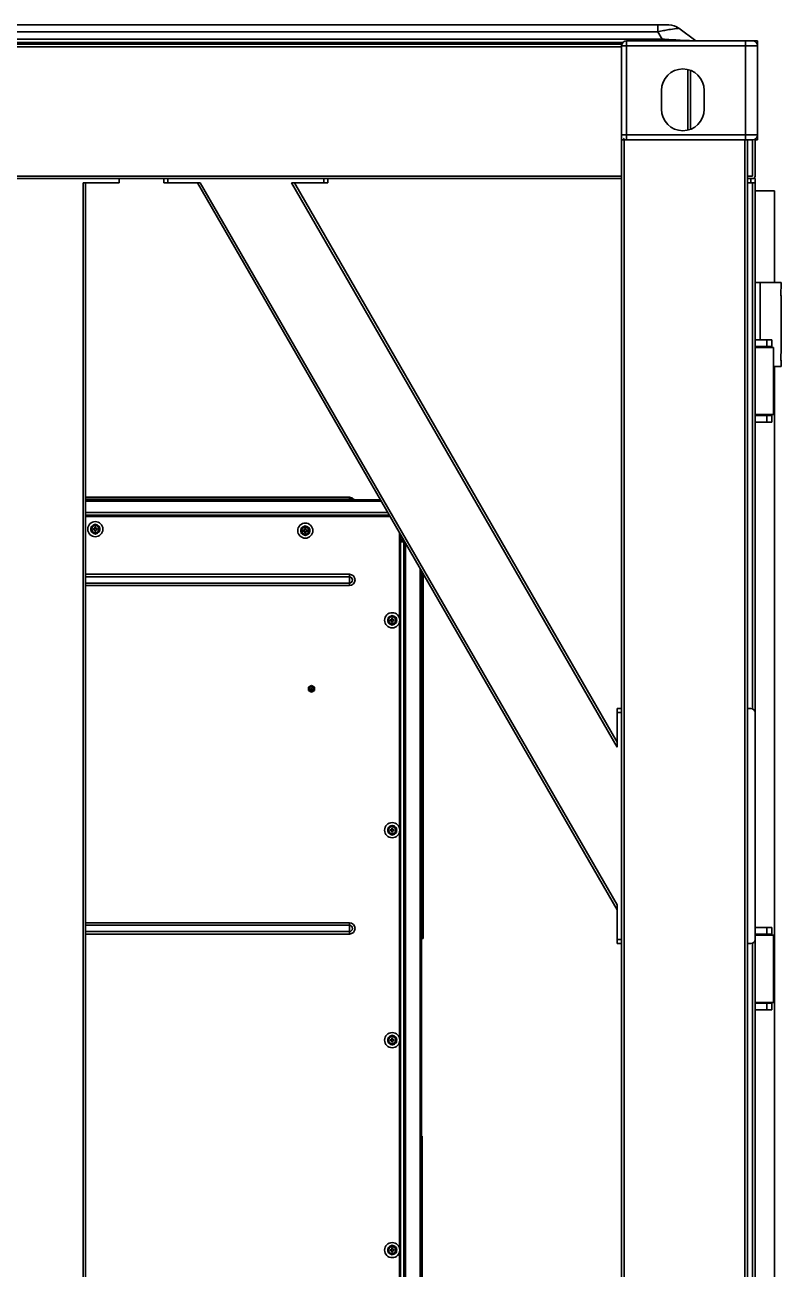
# Model space of a CAD drawing. Header units: millimetres. Extents: x 32496 to 166256, y 3504 to 23939.
# Drawn here: x 37885 to 38785, y 12098 to 13580 of the extents above; entities that cross this region are included whole.
import ezdxf

# ---------------------------------------------------------------- set-up
doc = ezdxf.new("R2010")
doc.units = ezdxf.units.MM
doc.layers.get('0').update_dxf_attribs({"lineweight": 35})

msp = doc.modelspace()

# ---------------------------------------------------------------- linework, layer by layer
at = {"color": 7, "linetype": 'Continuous'}
for p, q in [((38651.685, 13579.575), (36425.018, 13579.575)), ((38683.685, 13560.575), (38663.685, 13575.575)), ((36481.352, 13558.575), (38596.924, 13558.575)), ((38601.352, 13560.575), (38751.352, 13560.575)), ((38751.352, 13560.575), (38757.352, 13560.575)), ((38757.352, 13554.575), (38757.352, 13560.575)), ((38595.352, 13556.575), (36481.352, 13556.575)), ((38595.352, 13396.575), (38595.352, 13556.575)), ((38595.352, 13556.575), (38595.741, 13556.575)), ((38757.352, 13448.575), (38757.352, 13554.575)), ((38674.352, 13526.285), (38674.352, 13454.366)), ((38677.352, 13455.332), (38677.352, 13525.319)), ((38642.852, 13501.575), (38642.852, 13479.075)), ((38693.852, 13479.075), (38693.852, 13501.575)), ((38595.352, 13442.575), (38745.352, 13442.575)), ((38751.352, 13442.575), (38745.255, 13442.575)), ((38745.352, 10782.575), (38745.352, 13442.575)), ((38751.352, 13442.575), (38751.352, 13399.575)), ((38754.352, 13399.575), (38754.352, 13442.575)), ((38757.352, 13442.575), (38754.352, 13442.575)), ((38757.352, 13442.575), (38757.352, 13448.575)), ((37997.352, 13396.575), (37817.352, 13396.575)), ((37997.352, 13391.575), (37997.352, 13396.575)), ((38050.79, 13396.575), (37997.352, 13396.575)), ((38050.352, 13396.575), (38050.352, 13391.575)), ((38050.79, 13396.575), (38245.383, 13396.575)), ((38595.352, 13396.575), (38245.383, 13396.575)), ((38245.822, 13396.575), (38245.822, 13391.575)), ((38595.352, 12765.112), (38595.352, 13396.575)), ((38751.352, 13399.575), (38745.352, 13399.575)), ((38745.352, 13396.575), (38751.352, 13396.575)), ((38753.971, 13396.575), (38754.352, 13396.575)), ((38754.352, 12490.55), (38754.352, 13396.575)), ((37997.352, 13391.575), (37954.352, 13391.575)), ((37957.352, 13391.575), (37957.352, 10882.575)), ((38050.352, 13391.575), (38093.816, 13391.575)), ((38590.352, 12525.55), (38090.352, 13391.575)), ((38202.358, 13391.575), (38245.822, 13391.575)), ((38590.352, 12725.55), (38205.822, 13391.575)), ((38745.352, 13391.575), (38754.352, 13391.575)), ((38754.352, 13381.772), (38777.352, 13381.772)), ((38777.352, 13272.912), (38777.352, 13381.772)), ((38777.352, 13378.772), (38777.352, 13324.772)), ((38754.352, 13272.912), (38785.352, 13272.912)), ((38785.352, 13266.297), (38785.332, 13266.2)), ((38785.332, 13266.2), (38785.352, 13266.297)), ((38785.352, 13266.297), (38785.332, 13266.2)), ((38785.352, 13266.297), (38785.352, 13272.912)), ((38785.332, 13256.393), (38785.352, 13256.297)), ((38785.332, 13256.393), (38785.352, 13256.297)), ((38785.352, 13256.297), (38785.332, 13256.393)), ((38785.352, 13189.527), (38785.352, 13256.297)), ((38754.352, 13204.575), (38774.352, 13204.575)), ((38768.352, 13204.575), (38768.352, 13196.575)), ((38774.352, 13196.575), (38774.352, 13204.575)), ((38754.352, 13196.575), (38774.352, 13196.575)), ((38754.352, 13195.575), (38776.352, 13195.575)), ((38776.352, 13195.575), (38776.352, 13115.575)), ((38785.352, 13189.527), (38785.332, 13189.43)), ((38785.332, 13189.43), (38785.352, 13189.527)), ((38785.352, 13189.527), (38785.332, 13189.43)), ((38776.352, 13172.912), (38785.352, 13172.912)), ((38777.352, 12081.772), (38777.352, 13172.912)), ((38785.332, 13179.623), (38785.352, 13179.527)), ((38785.332, 13179.623), (38785.352, 13179.527)), ((38785.352, 13179.527), (38785.332, 13179.623)), ((38785.352, 13172.912), (38785.352, 13179.527)), ((38776.352, 13115.575), (38754.352, 13115.575)), ((38754.352, 13114.575), (38774.352, 13114.575)), ((38768.352, 13114.575), (38768.352, 13106.575)), ((38774.352, 13106.575), (38774.352, 13114.575)), ((38774.352, 13106.575), (38754.352, 13106.575)), ((38271.352, 13017.075), (37957.352, 13017.075)), ((37957.352, 13014.075), (38308.301, 13014.075)), ((38316.962, 12999.075), (37957.352, 12999.075)), ((37957.352, 12995.575), (38318.982, 12995.575)), ((37963.826, 12981.918), (37968.8, 12984.849)), ((37963.877, 12976.144), (37963.826, 12981.918)), ((37966.347, 12979.553), (37967.847, 12979.567)), ((37966.356, 12978.553), (37966.347, 12979.553)), ((37968.329, 12981.571), (37969.329, 12981.58)), ((37968.343, 12980.071), (37968.329, 12981.571)), ((37968.8, 12984.849), (37973.826, 12982.007)), ((37969.329, 12981.58), (37969.343, 12980.08)), ((37969.847, 12979.584), (37971.347, 12979.598)), ((37971.347, 12979.598), (37971.356, 12978.598)), ((37973.877, 12976.233), (37973.826, 12982.007)), ((38213.826, 12980.168), (38218.8, 12983.099)), ((38213.877, 12974.394), (38213.826, 12980.168)), ((38218.329, 12979.821), (38219.329, 12979.83)), ((38218.343, 12978.321), (38218.329, 12979.821)), ((38218.8, 12983.099), (38223.826, 12980.257)), ((38219.329, 12979.83), (38219.343, 12978.33)), ((38223.877, 12974.483), (38223.826, 12980.257)), ((37968.903, 12973.302), (37963.877, 12976.144)), ((37967.856, 12978.567), (37966.356, 12978.553)), ((37968.374, 12976.571), (37968.36, 12978.071)), ((37969.374, 12976.58), (37968.374, 12976.571)), ((37973.877, 12976.233), (37968.903, 12973.302)), ((37969.36, 12978.08), (37969.374, 12976.58)), ((37971.356, 12978.598), (37969.856, 12978.584)), ((38218.903, 12971.552), (38213.877, 12974.394)), ((38216.347, 12977.803), (38217.847, 12977.817)), ((38216.356, 12976.803), (38216.347, 12977.803)), ((38217.856, 12976.817), (38216.356, 12976.803)), ((38218.374, 12974.821), (38218.36, 12976.321)), ((38219.374, 12974.83), (38218.374, 12974.821)), ((38223.877, 12974.483), (38218.903, 12971.552)), ((38219.36, 12976.33), (38219.374, 12974.83)), ((38219.847, 12977.834), (38221.347, 12977.848)), ((38221.356, 12976.848), (38219.856, 12976.834)), ((38221.347, 12977.848), (38221.356, 12976.848)), ((38332.352, 12972.419), (38332.352, 11982.075)), ((38335.437, 12967.075), (38332.352, 12967.075)), ((38336.303, 12965.575), (38332.352, 12965.575)), ((38332.352, 12964.075), (38337.169, 12964.075)), ((38336.352, 11308.66), (38336.352, 12963.575)), ((38337.457, 12963.575), (38336.352, 12963.575)), ((38357.352, 12929.118), (38357.352, 11345.033)), ((38359.352, 12491.575), (38359.352, 12925.654)), ((38317.326, 12873.418), (38322.3, 12876.349)), ((38322.3, 12876.349), (38327.326, 12873.507)), ((38317.377, 12867.644), (38317.326, 12873.418)), ((38322.403, 12864.802), (38317.377, 12867.644)), ((38319.847, 12871.053), (38321.347, 12871.067)), ((38319.856, 12870.053), (38319.847, 12871.053)), ((38321.356, 12870.067), (38319.856, 12870.053)), ((38321.829, 12873.071), (38322.829, 12873.08)), ((38321.843, 12871.571), (38321.829, 12873.071)), ((38321.874, 12868.071), (38321.86, 12869.571)), ((38322.874, 12868.08), (38321.874, 12868.071)), ((38327.377, 12867.733), (38322.403, 12864.802)), ((38322.829, 12873.08), (38322.843, 12871.58)), ((38322.86, 12869.58), (38322.874, 12868.08)), ((38323.347, 12871.084), (38324.847, 12871.098)), ((38324.856, 12870.098), (38323.356, 12870.084)), ((38324.847, 12871.098), (38324.856, 12870.098)), ((38327.377, 12867.733), (38327.326, 12873.507)), ((38222.852, 12790.846), (38226.352, 12792.867)), ((38222.852, 12790.846), (38222.852, 12786.805)), ((38223.731, 12789.337), (38223.731, 12789.475)), ((38223.731, 12789.475), (38224.706, 12789.475)), ((38224.489, 12789.337), (38223.731, 12789.337)), ((38223.758, 12788.646), (38223.731, 12788.535)), ((38223.731, 12788.48), (38223.731, 12788.535)), ((38223.731, 12788.48), (38223.758, 12788.369)), ((38223.812, 12788.729), (38223.758, 12788.646)), ((38223.758, 12788.369), (38223.866, 12788.258)), ((38224.489, 12789.337), (38223.812, 12788.729)), ((38223.866, 12788.258), (38223.974, 12788.203)), ((38223.893, 12788.535), (38223.947, 12788.646)), ((38223.893, 12788.535), (38223.893, 12788.48)), ((38223.947, 12788.397), (38223.893, 12788.48)), ((38223.947, 12788.646), (38224.706, 12789.337)), ((38224.029, 12788.341), (38223.947, 12788.397)), ((38223.974, 12788.203), (38224.137, 12788.175)), ((38224.164, 12788.314), (38224.029, 12788.341)), ((38224.245, 12788.175), (38224.137, 12788.175)), ((38224.164, 12788.314), (38224.272, 12788.314)), ((38224.245, 12788.175), (38224.435, 12788.203)), ((38224.408, 12788.341), (38224.272, 12788.314)), ((38224.489, 12788.397), (38224.408, 12788.341)), ((38224.435, 12788.203), (38224.543, 12788.258)), ((38224.543, 12788.48), (38224.489, 12788.397)), ((38224.543, 12788.48), (38224.679, 12788.48)), ((38224.543, 12788.258), (38224.652, 12788.369)), ((38224.652, 12788.369), (38224.679, 12788.48)), ((38224.706, 12789.475), (38224.706, 12789.337)), ((38224.922, 12788.175), (38224.922, 12789.475)), ((38224.922, 12789.475), (38225.085, 12789.475)), ((38225.085, 12788.175), (38224.922, 12788.175)), ((38225.085, 12789.475), (38225.085, 12788.397)), ((38225.247, 12788.59), (38225.085, 12788.397)), ((38225.085, 12788.175), (38225.247, 12788.369)), ((38225.247, 12788.59), (38225.247, 12788.369)), ((38225.491, 12789.005), (38225.464, 12788.978)), ((38225.464, 12788.978), (38225.627, 12788.812)), ((38225.627, 12788.812), (38225.464, 12788.646)), ((38225.464, 12788.646), (38225.491, 12788.618)), ((38225.627, 12788.867), (38225.491, 12789.005)), ((38225.491, 12788.618), (38225.627, 12788.756)), ((38225.627, 12788.867), (38225.627, 12789.061)), ((38225.627, 12789.061), (38225.681, 12789.061)), ((38225.627, 12788.563), (38225.627, 12788.756)), ((38225.681, 12788.563), (38225.627, 12788.563)), ((38225.681, 12789.061), (38225.681, 12788.867)), ((38225.816, 12789.005), (38225.681, 12788.867)), ((38225.681, 12788.812), (38225.843, 12788.978)), ((38225.843, 12788.646), (38225.681, 12788.812)), ((38225.681, 12788.756), (38225.681, 12788.563)), ((38225.681, 12788.756), (38225.816, 12788.618)), ((38225.843, 12788.978), (38225.816, 12789.005)), ((38225.816, 12788.618), (38225.843, 12788.646)), ((38226.114, 12789.254), (38226.06, 12789.116)), ((38226.06, 12788.978), (38226.06, 12789.116)), ((38226.06, 12788.978), (38226.114, 12788.839)), ((38226.195, 12789.365), (38226.114, 12789.254)), ((38226.114, 12788.839), (38226.195, 12788.756)), ((38226.114, 12788.48), (38226.249, 12788.48)), ((38226.114, 12788.48), (38226.141, 12788.397)), ((38226.141, 12788.397), (38226.222, 12788.286)), ((38226.331, 12789.448), (38226.195, 12789.365)), ((38226.195, 12789.088), (38226.222, 12789.171)), ((38226.195, 12789.088), (38226.195, 12789.005)), ((38226.222, 12788.922), (38226.195, 12789.005)), ((38226.195, 12788.756), (38226.331, 12788.673)), ((38226.222, 12789.171), (38226.277, 12789.254)), ((38226.277, 12788.867), (38226.222, 12788.922)), ((38226.222, 12788.286), (38226.358, 12788.203)), ((38226.304, 12788.397), (38226.249, 12788.48)), ((38226.277, 12789.254), (38226.358, 12789.31)), ((38226.358, 12788.812), (38226.277, 12788.867)), ((38226.385, 12788.341), (38226.304, 12788.397)), ((38226.466, 12789.475), (38226.331, 12789.448)), ((38226.331, 12788.673), (38226.466, 12788.646)), ((38226.352, 12792.867), (38229.852, 12790.846)), ((38226.358, 12789.31), (38226.439, 12789.337)), ((38226.439, 12788.784), (38226.358, 12788.812)), ((38226.358, 12788.203), (38226.493, 12788.175)), ((38226.466, 12788.314), (38226.385, 12788.341)), ((38226.629, 12789.337), (38226.439, 12789.337)), ((38226.439, 12788.784), (38226.629, 12788.784)), ((38226.466, 12789.475), (38226.602, 12789.475)), ((38226.602, 12788.646), (38226.466, 12788.646)), ((38226.466, 12788.314), (38226.629, 12788.314)), ((38226.602, 12788.175), (38226.493, 12788.175)), ((38226.737, 12789.448), (38226.602, 12789.475)), ((38226.602, 12788.646), (38226.737, 12788.673)), ((38226.602, 12788.175), (38226.737, 12788.203)), ((38226.629, 12789.337), (38226.71, 12789.31)), ((38226.71, 12788.812), (38226.629, 12788.784)), ((38226.71, 12788.341), (38226.629, 12788.314)), ((38226.71, 12789.31), (38226.791, 12789.254)), ((38226.791, 12788.867), (38226.71, 12788.812)), ((38226.791, 12788.397), (38226.71, 12788.341)), ((38226.872, 12789.365), (38226.737, 12789.448)), ((38226.737, 12788.673), (38226.899, 12788.784)), ((38226.737, 12788.203), (38226.872, 12788.286)), ((38226.791, 12789.254), (38226.845, 12789.171)), ((38226.845, 12788.922), (38226.791, 12788.867)), ((38226.845, 12788.48), (38226.791, 12788.397)), ((38226.845, 12789.171), (38226.872, 12789.088)), ((38226.872, 12789.005), (38226.845, 12788.922)), ((38226.872, 12788.563), (38226.845, 12788.48)), ((38226.954, 12789.254), (38226.872, 12789.365)), ((38226.872, 12789.005), (38226.872, 12789.088)), ((38226.899, 12788.729), (38226.872, 12788.563)), ((38226.872, 12788.286), (38226.954, 12788.397)), ((38226.899, 12788.729), (38226.899, 12788.784)), ((38227.008, 12789.116), (38226.954, 12789.254)), ((38226.954, 12788.397), (38227.008, 12788.535)), ((38227.035, 12788.922), (38227.008, 12789.116)), ((38227.008, 12788.535), (38227.035, 12788.729)), ((38227.035, 12788.922), (38227.035, 12788.729)), ((38227.252, 12788.175), (38227.252, 12789.475)), ((38227.252, 12789.475), (38227.414, 12789.475)), ((38227.495, 12788.175), (38227.252, 12788.175)), ((38227.793, 12789.475), (38227.414, 12788.452)), ((38227.414, 12789.475), (38227.414, 12788.452)), ((38227.495, 12788.175), (38227.902, 12789.337)), ((38227.793, 12789.475), (38228.01, 12789.475)), ((38227.902, 12789.337), (38228.308, 12788.175)), ((38228.389, 12788.452), (38228.01, 12789.475)), ((38228.552, 12788.175), (38228.308, 12788.175)), ((38228.389, 12788.452), (38228.389, 12789.475)), ((38228.389, 12789.475), (38228.552, 12789.475)), ((38228.552, 12789.475), (38228.552, 12788.175)), ((38229.852, 12786.805), (38229.852, 12790.846)), ((38226.352, 12784.784), (38222.852, 12786.805)), ((38229.852, 12786.805), (38226.352, 12784.784)), ((38595.352, 12765.55), (38590.352, 12765.55)), ((38590.352, 12719.55), (38590.352, 12765.55)), ((38595.352, 12765.112), (38595.352, 12485.989)), ((38749.352, 12765.55), (38745.352, 12765.55)), ((38317.326, 12623.418), (38322.3, 12626.349)), ((38322.3, 12626.349), (38327.326, 12623.507)), ((38317.377, 12617.644), (38317.326, 12623.418)), ((38322.403, 12614.802), (38317.377, 12617.644)), ((38319.847, 12621.053), (38321.347, 12621.067)), ((38319.856, 12620.053), (38319.847, 12621.053)), ((38321.356, 12620.067), (38319.856, 12620.053)), ((38321.829, 12623.071), (38322.829, 12623.08)), ((38321.843, 12621.571), (38321.829, 12623.071)), ((38321.874, 12618.071), (38321.86, 12619.571)), ((38322.874, 12618.08), (38321.874, 12618.071)), ((38327.377, 12617.733), (38322.403, 12614.802)), ((38322.829, 12623.08), (38322.843, 12621.58)), ((38322.86, 12619.58), (38322.874, 12618.08)), ((38323.347, 12621.084), (38324.847, 12621.098)), ((38324.856, 12620.098), (38323.356, 12620.084)), ((38324.847, 12621.098), (38324.856, 12620.098)), ((38327.377, 12617.733), (38327.326, 12623.507)), ((38590.352, 12485.55), (38590.352, 12531.55)), ((38359.352, 12491.575), (38357.352, 12491.575)), ((38754.352, 12504.575), (38774.352, 12504.575)), ((38754.352, 12496.575), (38774.352, 12496.575)), ((38754.352, 12495.575), (38776.352, 12495.575)), ((38754.352, 12490.55), (38754.352, 10877.575)), ((38768.352, 12504.575), (38768.352, 12496.575)), ((38774.352, 12496.575), (38774.352, 12504.575)), ((38776.352, 12495.575), (38776.352, 12415.575)), ((38595.352, 12485.55), (38590.352, 12485.55)), ((38595.352, 11788.162), (38595.352, 12485.989)), ((38745.352, 12485.55), (38749.352, 12485.55)), ((38776.352, 12415.575), (38754.352, 12415.575)), ((38754.352, 12414.575), (38774.352, 12414.575)), ((38774.352, 12406.575), (38754.352, 12406.575)), ((38768.352, 12414.575), (38768.352, 12406.575)), ((38774.352, 12406.575), (38774.352, 12414.575)), ((38317.326, 12373.418), (38322.3, 12376.349)), ((38317.377, 12367.644), (38317.326, 12373.418)), ((38321.829, 12373.071), (38322.829, 12373.08)), ((38321.843, 12371.571), (38321.829, 12373.071)), ((38322.3, 12376.349), (38327.326, 12373.507)), ((38322.829, 12373.08), (38322.843, 12371.58)), ((38327.377, 12367.733), (38327.326, 12373.507)), ((38322.403, 12364.802), (38317.377, 12367.644)), ((38319.847, 12371.053), (38321.347, 12371.067)), ((38319.856, 12370.053), (38319.847, 12371.053)), ((38321.356, 12370.067), (38319.856, 12370.053)), ((38321.874, 12368.071), (38321.86, 12369.571)), ((38322.874, 12368.08), (38321.874, 12368.071)), ((38327.377, 12367.733), (38322.403, 12364.802)), ((38322.86, 12369.58), (38322.874, 12368.08)), ((38323.347, 12371.084), (38324.847, 12371.098)), ((38324.856, 12370.098), (38323.356, 12370.084)), ((38324.847, 12371.098), (38324.856, 12370.098)), ((38357.352, 12256.275), (38357.852, 12256.275)), ((38357.852, 11961.425), (38357.852, 12256.275)), ((38317.326, 12123.418), (38322.3, 12126.349)), ((38317.377, 12117.644), (38317.326, 12123.418)), ((38319.847, 12121.053), (38321.347, 12121.067)), ((38319.856, 12120.053), (38319.847, 12121.053)), ((38321.829, 12123.071), (38322.829, 12123.08)), ((38321.843, 12121.571), (38321.829, 12123.071)), ((38322.3, 12126.349), (38327.326, 12123.507)), ((38322.829, 12123.08), (38322.843, 12121.58)), ((38323.347, 12121.084), (38324.847, 12121.098)), ((38324.847, 12121.098), (38324.856, 12120.098)), ((38327.377, 12117.733), (38327.326, 12123.507)), ((38322.403, 12114.802), (38317.377, 12117.644)), ((38321.356, 12120.067), (38319.856, 12120.053)), ((38321.874, 12118.071), (38321.86, 12119.571)), ((38322.874, 12118.08), (38321.874, 12118.071)), ((38327.377, 12117.733), (38322.403, 12114.802)), ((38322.86, 12119.58), (38322.874, 12118.08)), ((38324.856, 12120.098), (38323.356, 12120.084))]:
    msp.add_line(p, q, dxfattribs=at)
at = {"color": 9, "linetype": 'Continuous'}
for p, q in [((38638.536, 13571.2), (38638.536, 13579.575)), ((36432.944, 13562.763), (38643.759, 13562.763)), ((36438.167, 13571.2), (38638.536, 13571.2)), ((38601.352, 13442.575), (38601.352, 13560.575)), ((38638.536, 13571.2), (38643.759, 13562.763)), ((38643.759, 13560.575), (38643.759, 13562.763)), ((38680.208, 13560.695), (38683.685, 13560.575)), ((38742.852, 13442.575), (38742.852, 13560.575)), ((38595.352, 13553.575), (36481.352, 13553.575)), ((38595.352, 13554.575), (38757.352, 13554.575)), ((38757.352, 13448.575), (38595.352, 13448.575)), ((38598.352, 10782.575), (38598.352, 13442.575)), ((38742.352, 10782.575), (38742.352, 13442.575)), ((38595.352, 13399.575), (36481.352, 13399.575)), ((38055.352, 13396.575), (38055.352, 13391.575)), ((38240.822, 13396.575), (38240.822, 13391.575)), ((38749.352, 13396.575), (38749.352, 13391.575)), ((37954.352, 13391.575), (37954.352, 10882.575)), ((38590.352, 12531.55), (38093.816, 13391.575)), ((38590.352, 12719.55), (38202.358, 13391.575)), ((38751.352, 12765.112), (38751.352, 13391.575)), ((38760.352, 13272.912), (38760.352, 13204.575)), ((38760.352, 13196.575), (38760.352, 13195.575)), ((38276.196, 13014.909), (37957.352, 13014.909)), ((38309.283, 13012.375), (37957.352, 13012.375)), ((38271.352, 13014.075), (38271.352, 13017.075)), ((38319.791, 12994.175), (37957.352, 12994.175)), ((38330.952, 12873.222), (38330.952, 12974.844)), ((38338.052, 12962.547), (38338.052, 11311.604)), ((37957.352, 12925.284), (38271.352, 12925.284)), ((37957.352, 12922.302), (38271.352, 12922.302)), ((38271.352, 12911.867), (38271.352, 12925.284)), ((38355.652, 11342.089), (38355.652, 12932.062)), ((38271.352, 12914.849), (37957.352, 12914.849)), ((38271.352, 12911.867), (37957.352, 12911.867)), ((38330.952, 12623.222), (38330.952, 12867.958)), ((38595.352, 12760.55), (38590.352, 12760.55)), ((38330.952, 12373.222), (38330.952, 12617.958)), ((37957.352, 12510.284), (38271.352, 12510.284)), ((37957.352, 12507.302), (38271.352, 12507.302)), ((38271.352, 12496.867), (38271.352, 12510.284)), ((38271.352, 12499.849), (37957.352, 12499.849)), ((38271.352, 12496.867), (37957.352, 12496.867)), ((38357.352, 12494.575), (38359.352, 12494.575)), ((38595.352, 12490.55), (38590.352, 12490.55)), ((38751.352, 12485.989), (38751.352, 10882.575)), ((38330.952, 12123.222), (38330.952, 12367.958)), ((38357.852, 12226.275), (38357.352, 12226.275)), ((38330.952, 11982.075), (38330.952, 12117.958))]:
    msp.add_line(p, q, dxfattribs=at)
msp.add_lwpolyline([(38680.191, 13560.696), (38680.826, 13560.673), (38681.692, 13560.643), (38682.406, 13560.618), (38682.964, 13560.6), (38683.365, 13560.586), (38683.685, 13560.575)], dxfattribs=at)
at = {"color": 7, "linetype": 'Continuous'}
for centre, radius in [((37968.852, 12979.075), 9), ((37968.852, 12979.075), 4.25), ((38218.852, 12977.325), 9), ((38218.852, 12977.325), 4.25), ((38322.352, 12870.575), 9), ((38322.352, 12870.575), 4.25), ((38226.352, 12788.825), 2.5), ((38322.352, 12620.575), 9), ((38322.352, 12620.575), 4.25), ((38322.352, 12370.575), 9), ((38322.352, 12370.575), 4.25), ((38322.352, 12120.575), 9), ((38322.352, 12120.575), 4.25)]:
    msp.add_circle(centre, radius, dxfattribs=at)
for centre, radius, start, end in [((38651.685, 13559.575), 20, 53.130101, 89.999999), ((38601.352, 13554.575), 6, 90, 165), ((38751.352, 13554.575), 6, 0, 90), ((38668.352, 13501.575), 25.5, 0, 180), ((38668.352, 13479.075), 25.5, 180, 0), ((38601.352, 13448.575), 6, 225, 255), ((38751.352, 13448.575), 6, 270, 0), ((38751.352, 13399.575), 3, 270, 0), ((38271.352, 13010.575), 6.5, 41.810315, 90), ((38278.06, 13016.575), 2.5, 221.810315, 270), ((37968.852, 12979.075), 5.35, 159.669145, 201.348532), ((37968.852, 12979.075), 5.474, 144.516391, 156.501285), ((37968.852, 12979.075), 5.35, 99.669145, 141.348532), ((37967.843, 12980.067), 0.5, 270.508838, 0.508838), ((37968.852, 12979.075), 5.474, 84.516391, 96.501285), ((37969.843, 12980.084), 0.5, 180.508838, 270.508838), ((37968.852, 12979.075), 5.35, 39.669145, 81.348532), ((37968.852, 12979.075), 5.474, 24.516391, 36.501285), ((37968.852, 12979.075), 5.35, 339.669145, 21.348532), ((38218.852, 12977.325), 5.474, 144.516391, 156.501285), ((38218.852, 12977.325), 5.35, 99.669145, 141.348532), ((38218.852, 12977.325), 5.474, 84.516391, 96.501285), ((38218.852, 12977.325), 5.35, 39.669145, 81.348532), ((38218.852, 12977.325), 5.474, 24.516391, 36.501285), ((37968.852, 12979.075), 5.474, 204.516391, 216.501285), ((37968.852, 12979.075), 5.35, 219.669145, 261.348532), ((37967.86, 12978.067), 0.5, 0.508838, 90.508838), ((37968.852, 12979.075), 5.474, 264.516391, 276.501285), ((37969.86, 12978.084), 0.5, 90.508838, 180.508838), ((37968.852, 12979.075), 5.35, 279.669145, 321.348532), ((37968.852, 12979.075), 5.474, 324.516391, 336.501285), ((38218.852, 12977.325), 5.35, 159.669145, 201.348532), ((38218.852, 12977.325), 5.474, 204.516391, 216.501285), ((38218.852, 12977.325), 5.35, 219.669145, 261.348532), ((38217.843, 12978.317), 0.5, 270.508838, 0.508838), ((38217.86, 12976.317), 0.5, 0.508838, 90.508838), ((38218.852, 12977.325), 5.474, 264.516391, 276.501285), ((38219.843, 12978.334), 0.5, 180.508838, 270.508838), ((38219.86, 12976.334), 0.5, 90.508838, 180.508838), ((38218.852, 12977.325), 5.35, 279.669145, 321.348532), ((38218.852, 12977.325), 5.474, 324.516391, 336.501285), ((38218.852, 12977.325), 5.35, 339.669145, 21.348532), ((38322.352, 12870.575), 5.35, 99.669145, 141.348532), ((38322.352, 12870.575), 5.474, 84.516391, 96.501285), ((38322.352, 12870.575), 5.35, 39.669145, 81.348532), ((38322.352, 12870.575), 5.35, 159.669145, 201.348532), ((38322.352, 12870.575), 5.474, 144.516391, 156.501285), ((38322.352, 12870.575), 5.474, 204.516391, 216.501285), ((38322.352, 12870.575), 5.35, 219.669145, 261.348532), ((38321.343, 12871.567), 0.5, 270.508838, 0.508838), ((38321.36, 12869.567), 0.5, 0.508838, 90.508838), ((38322.352, 12870.575), 5.474, 264.516391, 276.501285), ((38323.343, 12871.584), 0.5, 180.508838, 270.508838), ((38323.36, 12869.584), 0.5, 90.508838, 180.508838), ((38322.352, 12870.575), 5.35, 279.669145, 321.348532), ((38322.352, 12870.575), 5.474, 24.516391, 36.501285), ((38322.352, 12870.575), 5.474, 324.516391, 336.501285), ((38322.352, 12870.575), 5.35, 339.669145, 21.348532), ((38749.352, 12760.55), 5, 0, 90), ((38322.352, 12620.575), 5.35, 99.669145, 141.348532), ((38322.352, 12620.575), 5.474, 84.516391, 96.501285), ((38322.352, 12620.575), 5.35, 39.669145, 81.348532), ((38322.352, 12620.575), 5.35, 159.669145, 201.348532), ((38322.352, 12620.575), 5.474, 144.516391, 156.501285), ((38322.352, 12620.575), 5.474, 204.516391, 216.501285), ((38322.352, 12620.575), 5.35, 219.669145, 261.348532), ((38321.343, 12621.567), 0.5, 270.508838, 0.508838), ((38321.36, 12619.567), 0.5, 0.508838, 90.508838), ((38322.352, 12620.575), 5.474, 264.516391, 276.501285), ((38323.343, 12621.584), 0.5, 180.508838, 270.508838), ((38323.36, 12619.584), 0.5, 90.508838, 180.508838), ((38322.352, 12620.575), 5.35, 279.669145, 321.348532), ((38322.352, 12620.575), 5.474, 24.516391, 36.501285), ((38322.352, 12620.575), 5.474, 324.516391, 336.501285), ((38322.352, 12620.575), 5.35, 339.669145, 21.348532), ((38749.352, 12490.55), 5, 270, 0), ((38322.352, 12370.575), 5.35, 159.669145, 201.348532), ((38322.352, 12370.575), 5.474, 144.516391, 156.501285), ((38322.352, 12370.575), 5.35, 99.669145, 141.348532), ((38322.352, 12370.575), 5.474, 84.516391, 96.501285), ((38322.352, 12370.575), 5.35, 39.669145, 81.348532), ((38322.352, 12370.575), 5.474, 24.516391, 36.501285), ((38322.352, 12370.575), 5.35, 339.669145, 21.348532), ((38322.352, 12370.575), 5.474, 204.516391, 216.501285), ((38322.352, 12370.575), 5.35, 219.669145, 261.348532), ((38321.343, 12371.567), 0.5, 270.508838, 0.508838), ((38321.36, 12369.567), 0.5, 0.508838, 90.508838), ((38322.352, 12370.575), 5.474, 264.516391, 276.501285), ((38323.343, 12371.584), 0.5, 180.508838, 270.508838), ((38323.36, 12369.584), 0.5, 90.508838, 180.508838), ((38322.352, 12370.575), 5.35, 279.669145, 321.348532), ((38322.352, 12370.575), 5.474, 324.516391, 336.501285), ((38322.352, 12120.575), 5.35, 159.669145, 201.348532), ((38322.352, 12120.575), 5.474, 144.516391, 156.501285), ((38322.352, 12120.575), 5.35, 99.669145, 141.348532), ((38321.343, 12121.567), 0.5, 270.508838, 0.508838), ((38322.352, 12120.575), 5.474, 84.516391, 96.501285), ((38323.343, 12121.584), 0.5, 180.508838, 270.508838), ((38322.352, 12120.575), 5.35, 39.669145, 81.348532), ((38322.352, 12120.575), 5.474, 24.516391, 36.501285), ((38322.352, 12120.575), 5.35, 339.669145, 21.348532), ((38322.352, 12120.575), 5.474, 204.516391, 216.501285), ((38322.352, 12120.575), 5.35, 219.669145, 261.348532), ((38321.36, 12119.567), 0.5, 0.508838, 90.508838), ((38322.352, 12120.575), 5.474, 264.516391, 276.501285), ((38323.36, 12119.584), 0.5, 90.508838, 180.508838), ((38322.352, 12120.575), 5.35, 279.669145, 321.348532), ((38322.352, 12120.575), 5.474, 324.516391, 336.501285)]:
    msp.add_arc(centre, radius, start, end, dxfattribs=at)
at = {"color": 9, "linetype": 'Continuous'}
for centre, radius in [((38271.352, 12918.575), 6.708), ((38271.352, 12918.575), 3.727), ((38271.352, 12503.575), 6.708), ((38271.352, 12503.575), 3.727)]:
    msp.add_arc(centre, radius, 270, 90, dxfattribs=at)
for points, knots in [([(38638.536, 13571.2), (38640.803, 13571.764), (38645.124, 13572.746), (38652.475, 13574.116), (38657.565, 13574.843), (38660.588, 13575.215)], [0, 0, 0, 0, 0.31245274, 0.59261247, 1, 1, 1, 1]), ([(38660.588, 13575.215), (38660.827, 13575.244), (38661.274, 13575.299), (38661.898, 13575.373), (38662.431, 13575.434), (38662.815, 13575.478), (38663.076, 13575.508), (38663.235, 13575.526), (38663.369, 13575.541), (38663.48, 13575.553), (38663.557, 13575.561), (38663.606, 13575.567), (38663.634, 13575.57), (38663.655, 13575.572), (38663.671, 13575.574), (38663.68, 13575.574), (38663.684, 13575.576), (38663.685, 13575.575)], [0, 0, 0, 0, 0.23132639, 0.43330848, 0.60531221, 0.74679414, 0.80594577, 0.85730607, 0.90083529, 0.93649658, 0.96426329, 0.97517864, 0.98411166, 0.99106115, 0.99602626, 0.99900616, 1, 1, 1, 1]), ([(38643.759, 13562.763), (38650.92, 13562.152), (38663.069, 13561.382), (38675.229, 13560.874), (38680.208, 13560.695)], [0, 0, 0, 0, 0.59058234, 1, 1, 1, 1])]:
    msp.add_open_spline(points, degree=3, knots=knots, dxfattribs=at)
at = {"color": 7, "linetype": 'Continuous'}
for points, knots in [([(38784.866, 13262.271), (38784.863, 13262.191), (38784.851, 13261.866), (38784.846, 13261.541), (38784.846, 13261.297)], [0, 0, 0, 0, 0.24707359, 1, 1, 1, 1]), ([(38784.846, 13261.297), (38784.846, 13261.214), (38784.848, 13260.889), (38784.856, 13260.564), (38784.866, 13260.322)], [0, 0, 0, 0, 0.25329481, 1, 1, 1, 1]), ([(38785.332, 13266.2), (38785.3, 13266.035), (38785.058, 13264.738), (38784.912, 13263.421), (38784.866, 13262.271)], [0, 0, 0, 0, 0.1275619, 1, 1, 1, 1]), ([(38784.866, 13260.322), (38784.884, 13259.86), (38784.974, 13258.543), (38785.167, 13257.235), (38785.332, 13256.393)], [0, 0, 0, 0, 0.34999204, 1, 1, 1, 1]), ([(38785.332, 13189.43), (38785.3, 13189.265), (38785.058, 13187.968), (38784.912, 13186.651), (38784.866, 13185.501)], [0, 0, 0, 0, 0.1275619, 1, 1, 1, 1]), ([(38784.866, 13185.501), (38784.863, 13185.421), (38784.851, 13185.096), (38784.846, 13184.771), (38784.846, 13184.527)], [0, 0, 0, 0, 0.24707359, 1, 1, 1, 1]), ([(38784.846, 13184.527), (38784.846, 13184.444), (38784.848, 13184.119), (38784.856, 13183.794), (38784.866, 13183.552)], [0, 0, 0, 0, 0.25329481, 1, 1, 1, 1]), ([(38784.866, 13183.552), (38784.884, 13183.09), (38784.974, 13181.773), (38785.167, 13180.465), (38785.332, 13179.623)], [0, 0, 0, 0, 0.34999204, 1, 1, 1, 1])]:
    msp.add_open_spline(points, degree=3, knots=knots, dxfattribs=at)

doc.saveas('drawing.dxf')
